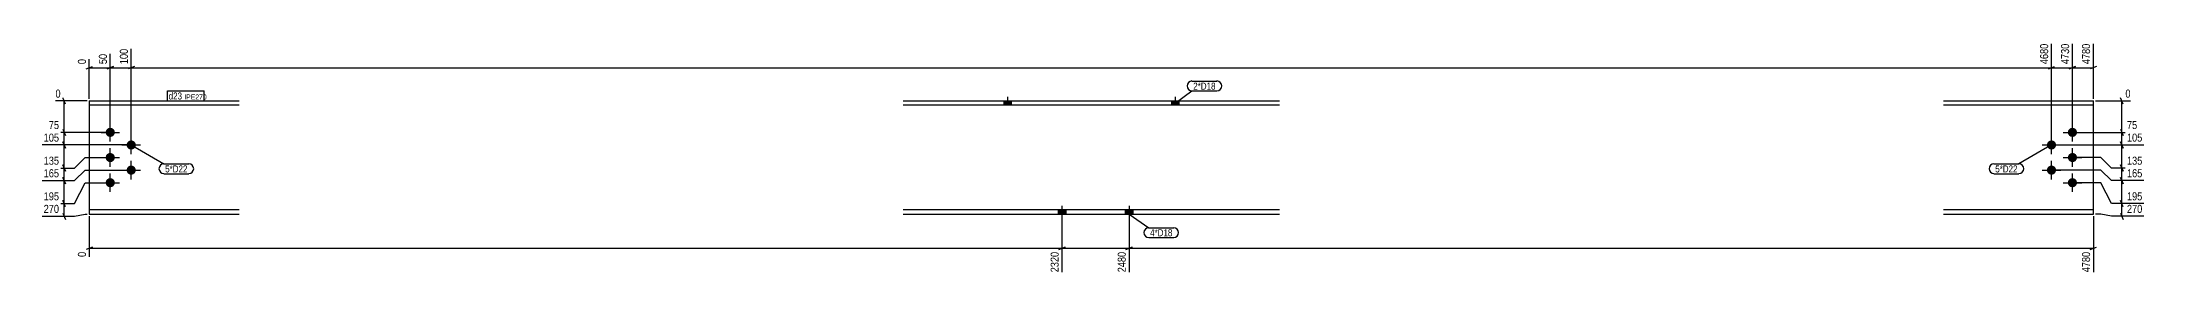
# Model space of a CAD drawing. Header units: millimetres. Extents: x 15 to 16571, y 11 to 564.
# Drawn here: x 15 to 5028, y 11 to 564 of the extents above; entities that cross this region are included whole.
import ezdxf

# ---------------------------------------------------------------- set-up
doc = ezdxf.new("R2010")
doc.units = ezdxf.units.MM
for name, color, linetype in [('MÅLSÆTNING', 7, 'Continuous'), ('STÅL', 7, 'Continuous'), ('TEKST', 7, 'Continuous')]:
    doc.layers.add(name, color=color, linetype=linetype)
doc.styles.add('Arial Narrow', font='ARIALN.TTF', dxfattribs={"height": 0.2})

msp = doc.modelspace()

# ---------------------------------------------------------------- hatches: boundary and pattern name
at = {"layer": 'STÅL', "linetype": 'Continuous'}
for points in [[(2308.3, 413.5), (2326.3, 413.5), (2326.3, 423.7), (2308.3, 423.7)], [(2708.3, 413.5), (2726.3, 413.5), (2726.3, 423.7), (2708.3, 423.7)], [(166.3, 348.7, -1), (188.3, 348.7, -1)], [(4846.3, 348.7, -1), (4868.3, 348.7, -1)], [(216.3, 318.7, -1), (238.3, 318.7, -1)], [(4796.3, 318.7, -1), (4818.3, 318.7, -1)], [(166.3, 288.7, -1), (188.3, 288.7, -1)], [(216.3, 258.7, -1), (238.3, 258.7, -1)], [(4796.3, 258.7, -1), (4818.3, 258.7, -1)], [(4846.3, 288.7, -1), (4868.3, 288.7, -1)], [(166.3, 228.7, -1), (188.3, 228.7, -1)], [(4846.3, 228.7, -1), (4868.3, 228.7, -1)], [(2456.3, 163.9), (2438.3, 163.9), (2438.3, 153.7), (2456.3, 153.7)], [(2456.3, 163.9), (2438.3, 163.9), (2438.3, 153.7), (2456.3, 153.7)], [(2616.3, 163.9), (2598.3, 163.9), (2598.3, 153.7), (2616.3, 153.7)], [(2616.3, 163.9), (2598.3, 163.9), (2598.3, 153.7), (2616.3, 153.7)]]:
    msp.add_hatch(color=3, dxfattribs=at).paths.add_polyline_path(points)

# ---------------------------------------------------------------- linework, layer by layer
at = {"layer": 'MÅLSÆTNING', "color": 7, "linetype": 'Continuous'}
for p, q in [((4807.3, 323.7), (4807.3, 560.2)), ((4857.3, 353.7), (4857.3, 560.2)), ((4907.3, 428.7), (4907.3, 560.2)), ((119.8, 500), (134.8, 506)), ((127.3, 428.7), (127.3, 523.7)), ((169.8, 500), (184.8, 506)), ((177.3, 353.7), (177.3, 535.9)), ((177.3, 503), (227.3, 503)), ((234.8, 506), (219.8, 500)), ((234.8, 506), (219.8, 500)), ((227.3, 323.7), (227.3, 548.1)), ((227.3, 323.7), (227.3, 548.1)), ((4799.8, 500), (4814.8, 506)), ((4849.8, 500), (4864.8, 506)), ((4857.3, 503), (4907.3, 503)), ((4914.8, 506), (4899.8, 500)), ((122.3, 423.7), (46.7, 423.7)), ((70.3, 416.2), (64.3, 431.2)), ((67.3, 348.7), (67.3, 423.7)), ((4912.3, 423.7), (4995.8, 423.7)), ((4978.1, 416.2), (4972.1, 431.2)), ((4975.1, 348.7), (4975.1, 423.7)), ((64.3, 356.2), (70.3, 341.2)), ((64.3, 356.2), (70.3, 341.2)), ((4972.1, 356.2), (4978.1, 341.2)), ((4972.1, 356.2), (4978.1, 341.2)), ((222.3, 318.7), (15, 318.7)), ((222.3, 318.7), (15, 318.7)), ((172.3, 348.7), (27.2, 348.7)), ((172.3, 348.7), (27.2, 348.7)), ((70.3, 311.2), (64.3, 326.2)), ((64.3, 326.2), (70.3, 311.2)), ((67.3, 318.7), (67.3, 348.7)), ((67.3, 263.7), (67.3, 318.7)), ((4812.3, 318.7), (5027.5, 318.7)), ((4812.3, 318.7), (5027.5, 318.7)), ((4862.3, 348.7), (5015.3, 348.7)), ((4862.3, 348.7), (5015.3, 348.7)), ((4978.1, 311.2), (4972.1, 326.2)), ((4972.1, 326.2), (4978.1, 311.2)), ((4975.1, 318.7), (4975.1, 348.7)), ((4975.1, 263.7), (4975.1, 318.7)), ((15, 263.7), (92.3, 263.7)), ((15, 263.7), (92.3, 263.7)), ((70.3, 256.2), (64.3, 271.2)), ((64.3, 271.2), (70.3, 256.2)), ((67.3, 233.7), (67.3, 263.7)), ((92.3, 263.7), (117.3, 288.7)), ((92.3, 263.7), (117.3, 288.7)), ((92.3, 233.7), (117.3, 258.7)), ((92.3, 233.7), (117.3, 258.7)), ((117.3, 288.7), (172.3, 288.7)), ((117.3, 288.7), (172.3, 288.7)), ((117.3, 258.7), (222.3, 258.7)), ((117.3, 258.7), (222.3, 258.7)), ((4925.1, 258.7), (4812.3, 258.7)), ((4925.1, 258.7), (4812.3, 258.7)), ((4925.1, 288.7), (4862.3, 288.7)), ((4925.1, 288.7), (4862.3, 288.7)), ((4950.1, 263.7), (4925.1, 288.7)), ((4950.1, 263.7), (4925.1, 288.7)), ((4950.1, 233.7), (4925.1, 258.7)), ((4950.1, 233.7), (4925.1, 258.7)), ((5027.5, 263.7), (4950.1, 263.7)), ((5027.5, 263.7), (4950.1, 263.7)), ((4978.1, 256.2), (4972.1, 271.2)), ((4972.1, 271.2), (4978.1, 256.2)), ((15, 233.7), (92.3, 233.7)), ((15, 233.7), (92.3, 233.7)), ((70.3, 226.2), (64.3, 241.2)), ((64.3, 241.2), (70.3, 226.2)), ((67.3, 178.7), (67.3, 233.7)), ((92.3, 178.7), (117.3, 228.7)), ((92.3, 178.7), (117.3, 228.7)), ((117.3, 228.7), (172.3, 228.7)), ((117.3, 228.7), (172.3, 228.7)), ((4925.1, 228.7), (4862.3, 228.7)), ((4925.1, 228.7), (4862.3, 228.7)), ((4950.1, 178.7), (4925.1, 228.7)), ((4950.1, 178.7), (4925.1, 228.7)), ((15, 178.7), (92.3, 178.7)), ((15, 178.7), (92.3, 178.7)), ((70.3, 171.2), (64.3, 186.2)), ((70.3, 171.2), (64.3, 186.2)), ((64.3, 156.2), (70.3, 141.2)), ((67.3, 148.7), (67.3, 178.7)), ((92.3, 148.7), (117.3, 153.7)), ((117.3, 153.7), (122.3, 153.7)), ((4925.1, 153.7), (4912.3, 153.7)), ((4950.1, 148.7), (4925.1, 153.7)), ((5027.5, 178.7), (4950.1, 178.7)), ((4978.1, 171.2), (4972.1, 186.2)), ((4972.1, 156.2), (4978.1, 141.2)), ((4975.1, 148.7), (4975.1, 178.7)), ((15, 148.7), (92.3, 148.7)), ((127.3, 148.7), (127.3, 51.6)), ((2447.3, 121.3), (2447.3, 15)), ((2607.3, 121.3), (2607.3, 15)), ((2607.3, 121.3), (2607.3, 15)), ((4907.3, 148.7), (4907.3, 15)), ((5027.5, 148.7), (4950.1, 148.7)), ((134.8, 75.3), (119.8, 69.3)), ((127.3, 72.3), (2447.3, 72.3)), ((2439.8, 69.3), (2454.8, 75.3)), ((2614.8, 75.3), (2599.8, 69.3)), ((2599.8, 69.3), (2614.8, 75.3)), ((2607.3, 72.3), (4907.3, 72.3)), ((4899.8, 69.3), (4914.8, 75.3))]:
    msp.add_line(p, q, dxfattribs=at)
at = {"layer": 'STÅL', "color": 2, "linetype": 'Continuous'}
for p, q in [((127.3, 423.7), (127.3, 153.7)), ((127.3, 423.7), (484.7, 423.7)), ((484.7, 413.5), (127.3, 413.5)), ((2068.3, 423.7), (2965.9, 423.7)), ((2965.9, 413.5), (2068.3, 413.5)), ((4550, 423.7), (4907.3, 423.7)), ((4907.3, 413.5), (4550, 413.5)), ((4907.3, 153.7), (4907.3, 423.7)), ((484.7, 163.9), (127.3, 163.9)), ((127.3, 153.7), (484.7, 153.7)), ((2965.9, 163.9), (2068.3, 163.9)), ((2068.3, 153.7), (2965.9, 153.7)), ((4907.3, 163.9), (4550, 163.9)), ((4550, 153.7), (4907.3, 153.7))]:
    msp.add_line(p, q, dxfattribs=at)
at = {"layer": 'STÅL', "color": 3, "linetype": 'Continuous'}
for p, q in [((2308.3, 423.7), (2308.3, 413.5)), ((2317.3, 433.7), (2317.3, 413.5)), ((2326.3, 423.7), (2326.3, 413.5)), ((2708.3, 423.7), (2708.3, 413.5)), ((2717.3, 433.7), (2717.3, 413.5)), ((2726.3, 423.7), (2726.3, 413.5)), ((177.3, 326.7), (177.3, 370.7)), ((4857.3, 326.7), (4857.3, 370.7)), ((155.3, 348.7), (199.3, 348.7)), ((177.3, 266.7), (177.3, 310.7)), ((205.3, 318.7), (249.3, 318.7)), ((227.3, 296.7), (227.3, 340.7)), ((4785.3, 318.7), (4829.3, 318.7)), ((4807.3, 296.7), (4807.3, 340.7)), ((4835.3, 348.7), (4879.3, 348.7)), ((4857.3, 266.7), (4857.3, 310.7)), ((155.3, 288.7), (199.3, 288.7)), ((177.3, 206.7), (177.3, 250.7)), ((205.3, 258.7), (249.3, 258.7)), ((227.3, 236.7), (227.3, 280.7)), ((4785.3, 258.7), (4829.3, 258.7)), ((4807.3, 236.7), (4807.3, 280.7)), ((4835.3, 288.7), (4879.3, 288.7)), ((4857.3, 206.7), (4857.3, 250.7)), ((155.3, 228.7), (199.3, 228.7)), ((4835.3, 228.7), (4879.3, 228.7)), ((2438.3, 163.9), (2438.3, 153.7)), ((2438.3, 163.9), (2438.3, 153.7)), ((2447.3, 173.9), (2447.3, 108.9)), ((2447.3, 173.9), (2447.3, 108.9)), ((2456.3, 163.9), (2456.3, 153.7)), ((2456.3, 163.9), (2456.3, 153.7)), ((2598.3, 163.9), (2598.3, 153.7)), ((2598.3, 163.9), (2598.3, 153.7)), ((2607.3, 173.9), (2607.3, 108.9)), ((2607.3, 173.9), (2607.3, 108.9)), ((2616.3, 163.9), (2616.3, 153.7)), ((2616.3, 163.9), (2616.3, 153.7))]:
    msp.add_line(p, q, dxfattribs=at)

# ---------------------------------------------------------------- wipeouts: each hides what was drawn before it
at = {"color": 0}
for points in [[(2813.6, 450.7), (2813.6, 468.2), (2760.3, 468.2), (2760.3, 450.7)], [(361.6, 253.2), (361.6, 270.7), (308.3, 270.7), (308.3, 253.2)], [(4726.4, 253.2), (4726.4, 270.7), (4673.1, 270.7), (4673.1, 253.2)], [(2710.7, 100.9), (2710.7, 118.4), (2657.4, 118.4), (2657.4, 100.9)]]:
    msp.add_wipeout(points, dxfattribs=at).dxf.layer = 'TEKST'

# ---------------------------------------------------------------- next in the draw order: wipeouts: each hides what was drawn before it
at = {"color": 0, "linetype": 'Continuous'}
for points in [[(4903.3, 564.2), (4875.3, 564.2), (4875.3, 507.5), (4903.3, 507.5)], [(62.8, 427.7), (62.8, 455.7), (42.7, 455.7), (42.7, 427.7)], [(4999.8, 427.7), (4999.8, 455.7), (4979.6, 455.7), (4979.6, 427.7)], [(59.2, 352.7), (59.2, 380.7), (26.8, 380.7), (26.8, 352.7)], [(5015.7, 352.7), (5015.7, 380.7), (4983.3, 380.7), (4983.3, 352.7)], [(59.2, 267.7), (59.2, 295.7), (14.6, 295.7), (14.6, 267.7)], [(59.2, 182.7), (59.2, 210.7), (14.6, 210.7), (14.6, 182.7)], [(5027.9, 182.7), (5027.9, 210.7), (4983.3, 210.7), (4983.3, 182.7)], [(123.3, 67.7), (95.3, 67.7), (95.3, 47.6), (123.3, 47.6)], [(2443.3, 67.7), (2415.3, 67.7), (2415.3, 11), (2443.3, 11)], [(4903.3, 67.7), (4875.3, 67.7), (4875.3, 11), (4903.3, 11)]]:
    msp.add_wipeout(points, dxfattribs=at).dxf.layer = 'MÅLSÆTNING'
at = {"color": 0}
for points in [[(2813.6, 450.7), (2813.6, 468.2), (2760.3, 468.2), (2760.3, 450.7)], [(348.6, 427.2), (348.6, 444.7), (316.6, 444.7), (316.6, 427.2)], [(361.6, 253.2), (361.6, 270.7), (308.3, 270.7), (308.3, 253.2)], [(4726.4, 253.2), (4726.4, 270.7), (4673.1, 270.7), (4673.1, 253.2)], [(2710.7, 100.9), (2710.7, 118.4), (2657.4, 118.4), (2657.4, 100.9)]]:
    msp.add_wipeout(points, dxfattribs=at).dxf.layer = 'TEKST'

# ---------------------------------------------------------------- next in the draw order: linework, layer by layer
at = {"layer": 'MÅLSÆTNING', "color": 7, "linetype": 'Continuous'}
for p, q in [((4857.3, 353.7), (4857.3, 560.2)), ((4807.3, 503), (4857.3, 503)), ((4864.8, 506), (4849.8, 500)), ((4975.1, 233.7), (4975.1, 263.7)), ((5027.5, 233.7), (4950.1, 233.7)), ((5027.5, 233.7), (4950.1, 233.7)), ((4978.1, 226.2), (4972.1, 241.2)), ((4972.1, 241.2), (4978.1, 226.2)), ((2447.3, 121.3), (2447.3, 15)), ((2454.8, 75.3), (2439.8, 69.3)), ((2447.3, 72.3), (2607.3, 72.3))]:
    msp.add_line(p, q, dxfattribs=at)
at = {"layer": 'TEKST', "color": 7, "linetype": 'Continuous'}
for p, q in [((2757.3, 471.2), (2816.6, 471.2)), ((2717.3, 418.6), (2757.3, 447.7)), ((2757.3, 447.7), (2816.6, 447.7)), ((227.3, 318.7), (305.3, 273.7)), ((4807.3, 318.7), (4729.4, 273.7)), ((305.3, 273.7), (364.6, 273.7)), ((4670.1, 273.7), (4729.4, 273.7)), ((305.3, 250.2), (364.6, 250.2)), ((4670.1, 250.2), (4729.4, 250.2)), ((2607.3, 153.8), (2654.4, 121.4)), ((2654.4, 121.4), (2713.7, 121.4)), ((2654.4, 97.9), (2713.7, 97.9))]:
    msp.add_line(p, q, dxfattribs=at)
for centre, radius, start, end in [((2757.3, 459.5), 11.8, 90, 270), ((2816.6, 459.5), 11.8, 270, 90), ((305.3, 262), 11.7, 90, 270), ((364.6, 262), 11.7, 270, 90), ((4670.1, 262), 11.7, 90, 270), ((4729.4, 262), 11.7, 270, 90), ((2654.4, 109.7), 11.7, 90, 270), ((2713.7, 109.7), 11.7, 270, 90)]:
    msp.add_arc(centre, radius, start, end, dxfattribs=at)

# ---------------------------------------------------------------- next in the draw order: texts
at = {"layer": 'MÅLSÆTNING', "color": 3, "linetype": 'Continuous', "style": 'Arial Narrow'}
for s, height, p in [('4780', 19.09, (4899.3, 511.5)), ('0', 19.1, (119.3, 51.6)), ('2320', 19.09, (2439.3, 15)), ('4780', 19.09, (4899.3, 15))]:
    msp.add_text(s, height=height, rotation=90.0002, dxfattribs=at).set_placement(p)
for s, height, p in [('0', 19.1, (46.7, 431.7)), ('0', 19.1, (4983.6, 431.7)), ('75', 19.09, (30.8, 356.7)), ('75', 19.09, (4987.3, 356.7)), ('135', 19.09, (18.6, 271.7))]:
    msp.add_text(s, height=height, dxfattribs=at).set_placement(p)
at = {"layer": 'TEKST', "color": 3, "style": 'Arial Narrow'}
for s, p in [('2*D18', (2760.3, 450.7)), ('5*D22', (308.3, 253.2)), ('5*D22', (4673.1, 253.2)), ('4*D18', (2657.4, 100.9))]:
    msp.add_text(s, height=16.7, dxfattribs=at).set_placement(p)

# ---------------------------------------------------------------- next in the draw order: wipeouts: each hides what was drawn before it
at = {"color": 0, "linetype": 'Continuous'}
for points in [[(59.2, 152.7), (59.2, 180.7), (14.6, 180.7), (14.6, 152.7)], [(5027.9, 152.7), (5027.9, 180.7), (4983.3, 180.7), (4983.3, 152.7)]]:
    msp.add_wipeout(points, dxfattribs=at).dxf.layer = 'MÅLSÆTNING'
at = {"color": 0}
msp.add_wipeout([(348.6, 427.2), (348.6, 444.7), (316.6, 444.7), (316.6, 427.2)], dxfattribs=at).dxf.layer = 'TEKST'

# ---------------------------------------------------------------- next in the draw order: linework, layer by layer
at = {"layer": 'MÅLSÆTNING', "color": 7, "linetype": 'Continuous'}
for p, q in [((4975.1, 178.7), (4975.1, 233.7)), ((5027.5, 178.7), (4950.1, 178.7)), ((4978.1, 171.2), (4972.1, 186.2))]:
    msp.add_line(p, q, dxfattribs=at)
at = {"layer": 'TEKST', "color": 7, "linetype": 'Continuous'}
msp.add_line((313.6, 424.2), (313.6, 447.7), dxfattribs=at)

# ---------------------------------------------------------------- next in the draw order: texts
at = {"layer": 'MÅLSÆTNING', "color": 3, "linetype": 'Continuous', "style": 'Arial Narrow'}
for s, p in [('195', (18.6, 186.7)), ('195', (4987.3, 186.7)), ('270', (18.6, 156.7)), ('270', (4987.3, 156.7))]:
    msp.add_text(s, height=19.09, dxfattribs=at).set_placement(p)

# ---------------------------------------------------------------- next in the draw order: wipeouts: each hides what was drawn before it
at = {"color": 0, "linetype": 'Continuous'}
for points in [[(4853.3, 564.2), (4825.3, 564.2), (4825.3, 507.5), (4853.3, 507.5)], [(59.2, 322.7), (59.2, 350.7), (14.6, 350.7), (14.6, 322.7)], [(5027.9, 322.7), (5027.9, 350.7), (4983.3, 350.7), (4983.3, 322.7)], [(59.2, 237.7), (59.2, 265.7), (14.6, 265.7), (14.6, 237.7)], [(5027.9, 267.7), (5027.9, 295.7), (4983.3, 295.7), (4983.3, 267.7)], [(2603.3, 67.7), (2575.3, 67.7), (2575.3, 11), (2603.3, 11)]]:
    msp.add_wipeout(points, dxfattribs=at).dxf.layer = 'MÅLSÆTNING'
at = {"color": 0}
msp.add_wipeout([(398.7, 427.2), (398.7, 439.7), (353.8, 439.7), (353.8, 427.2)], dxfattribs=at).dxf.layer = 'TEKST'

# ---------------------------------------------------------------- next in the draw order: linework, layer by layer
at = {"layer": 'MÅLSÆTNING', "color": 7, "linetype": 'Continuous'}
for p, q in [((4807.3, 323.7), (4807.3, 560.2)), ((227.3, 503), (4807.3, 503)), ((4799.8, 500), (4814.8, 506))]:
    msp.add_line(p, q, dxfattribs=at)

# ---------------------------------------------------------------- next in the draw order: texts
at = {"layer": 'MÅLSÆTNING', "color": 3, "linetype": 'Continuous', "style": 'Arial Narrow'}
for s, p in [('4730', (4849.3, 511.5)), ('2480', (2599.3, 15))]:
    msp.add_text(s, height=19.09, rotation=90.0002, dxfattribs=at).set_placement(p)
for s, p in [('105', (18.6, 326.7)), ('105', (4987.3, 326.7)), ('165', (18.6, 241.7)), ('135', (4987.3, 271.7))]:
    msp.add_text(s, height=19.09, dxfattribs=at).set_placement(p)

# ---------------------------------------------------------------- next in the draw order: wipeouts: each hides what was drawn before it
at = {"color": 0}
msp.add_wipeout([(398.7, 427.2), (398.7, 439.7), (353.8, 439.7), (353.8, 427.2)], dxfattribs=at).dxf.layer = 'TEKST'

# ---------------------------------------------------------------- next in the draw order: linework, layer by layer
at = {"layer": 'TEKST', "color": 7, "linetype": 'Continuous'}
for p, q in [((313.6, 447.7), (401.7, 447.7)), ((313.6, 424.2), (401.7, 424.2)), ((401.7, 424.2), (401.7, 447.7))]:
    msp.add_line(p, q, dxfattribs=at)

# ---------------------------------------------------------------- next in the draw order: texts
at = {"layer": 'TEKST', "color": 3, "style": 'Arial Narrow'}
for s, height, p in [('d23', 16.7, (316.6, 427.2)), ('IPE270', 11.93, (353.8, 427.2))]:
    msp.add_text(s, height=height, dxfattribs=at).set_placement(p)

# ---------------------------------------------------------------- next in the draw order: wipeouts: each hides what was drawn before it
at = {"color": 0, "linetype": 'Continuous'}
for points in [[(223.3, 552.1), (195.3, 552.1), (195.3, 507.5), (223.3, 507.5)], [(4803.3, 564.2), (4775.3, 564.2), (4775.3, 507.5), (4803.3, 507.5)], [(5027.9, 237.7), (5027.9, 265.7), (4983.3, 265.7), (4983.3, 237.7)]]:
    msp.add_wipeout(points, dxfattribs=at).dxf.layer = 'MÅLSÆTNING'

# ---------------------------------------------------------------- next in the draw order: linework, layer by layer
at = {"layer": 'MÅLSÆTNING', "color": 7, "linetype": 'Continuous'}
for p, q in [((127.3, 503), (177.3, 503)), ((184.8, 506), (169.8, 500)), ((177.3, 353.7), (177.3, 535.9))]:
    msp.add_line(p, q, dxfattribs=at)

# ---------------------------------------------------------------- next in the draw order: texts
at = {"layer": 'MÅLSÆTNING', "color": 3, "linetype": 'Continuous', "style": 'Arial Narrow'}
for s, p in [('4680', (4799.3, 511.5)), ('100', (219.3, 511.5))]:
    msp.add_text(s, height=19.09, rotation=90.0002, dxfattribs=at).set_placement(p)
msp.add_text('165', height=19.09, dxfattribs=at).set_placement((4987.3, 241.7))

# ---------------------------------------------------------------- next in the draw order: wipeouts: each hides what was drawn before it
at = {"color": 0, "linetype": 'Continuous'}
msp.add_wipeout([(173.3, 539.9), (145.3, 539.9), (145.3, 507.5), (173.3, 507.5)], dxfattribs=at).dxf.layer = 'MÅLSÆTNING'

# ---------------------------------------------------------------- next in the draw order: texts
at = {"layer": 'MÅLSÆTNING', "color": 3, "linetype": 'Continuous', "style": 'Arial Narrow'}
msp.add_text('50', height=19.09, rotation=90.0002, dxfattribs=at).set_placement((169.3, 511.5))

# ---------------------------------------------------------------- next in the draw order: wipeouts: each hides what was drawn before it
at = {"color": 0, "linetype": 'Continuous'}
msp.add_wipeout([(123.3, 527.7), (95.3, 527.7), (95.3, 507.5), (123.3, 507.5)], dxfattribs=at).dxf.layer = 'MÅLSÆTNING'

# ---------------------------------------------------------------- next in the draw order: texts
at = {"layer": 'MÅLSÆTNING', "color": 3, "linetype": 'Continuous', "style": 'Arial Narrow'}
msp.add_text('0', height=19.1, rotation=90.0002, dxfattribs=at).set_placement((119.3, 511.5))

doc.saveas('drawing.dxf')
